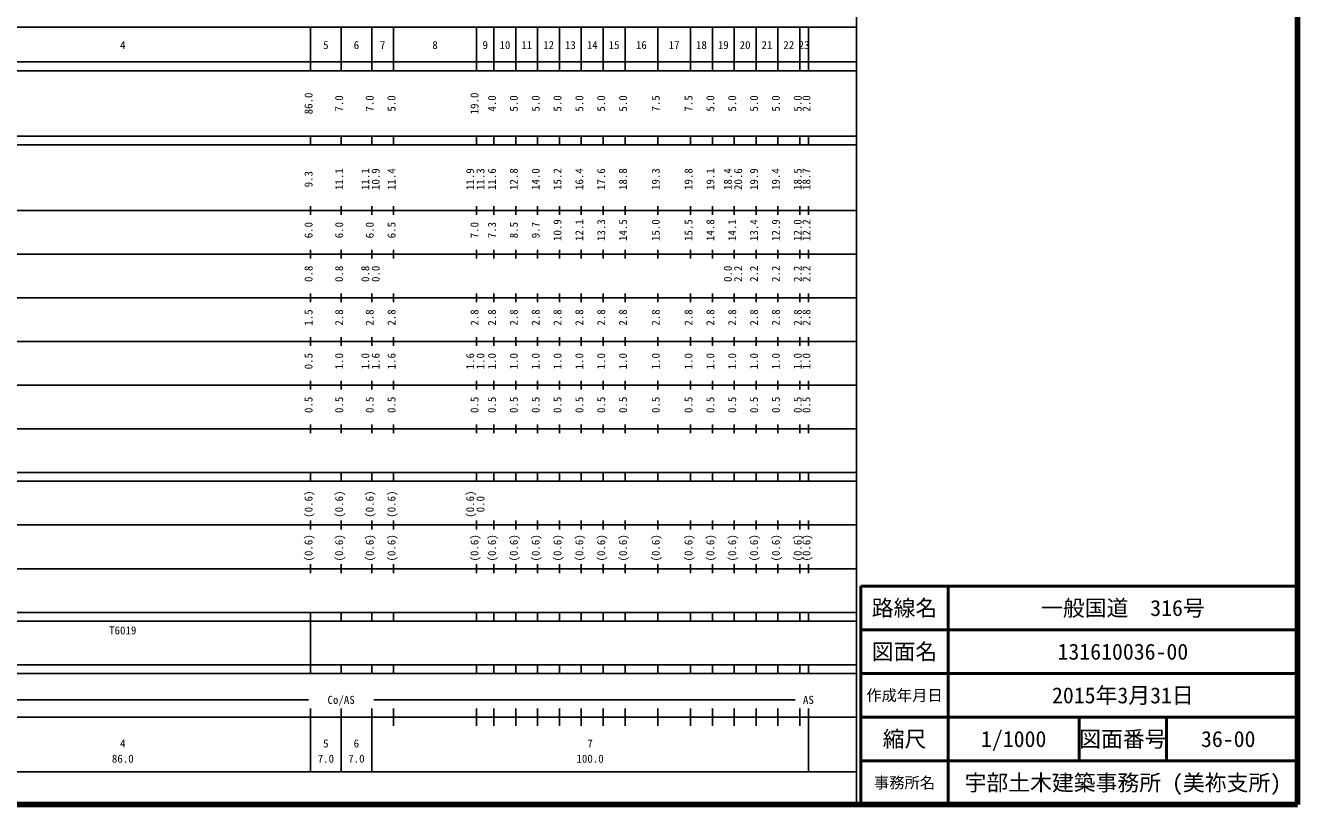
# Model space of a CAD drawing. Units: millimetres on the paper, enlarged 1000 times. Extents: x 40000 to 680000, y 20000 to 380000.
# Drawn here: x 388715 to 680000, y 20000 to 198357 of the extents above; entities that cross this region are included whole.
import ezdxf
from ezdxf.enums import TextEntityAlignment as Align

# ---------------------------------------------------------------- set-up
doc = ezdxf.new("R2010")
doc.units = ezdxf.units.MM
doc.header["$LTSCALE"] = 1000
for name, color, linetype, lineweight in [('M-TTL', 2, 'Continuous', 140), ('M-TTL-BAND', 7, 'Continuous', 25), ('M-TTL-FRAM', 2, 'Continuous', 50), ('M-TTL-LINE', 7, 'Continuous', 50)]:
    doc.layers.add(name, color=color, linetype=linetype, lineweight=lineweight)
doc.layers.add('M-TTL-TXT', color=7, linetype='Continuous')
doc.styles.add('ＭＳ ゴシック', font='')
doc.styles.get('ＭＳ ゴシック').set_extended_font_data('MS Gothic')

msp = doc.modelspace()

# ---------------------------------------------------------------- linework, layer by layer
at = {"layer": 'M-TTL'}
for p, q in [((680000, 20000), (680000, 380000)), ((40000, 20000), (680000, 20000))]:
    msp.add_line(p, q, dxfattribs=at)
at = {"layer": 'M-TTL-BAND'}
for p, q in [((579000, 20000), (579000, 370000)), ((68000, 198000), (579000, 198000)), ((454000, 188000), (454000, 198000)), ((461000, 188000), (461000, 198000)), ((468000, 188000), (468000, 198000)), ((473000, 188000), (473000, 198000)), ((492000, 188000), (492000, 198000)), ((496000, 188000), (496000, 198000)), ((501000, 188000), (501000, 198000)), ((506000, 188000), (506000, 198000)), ((511000, 188000), (511000, 198000)), ((516000, 188000), (516000, 198000)), ((521000, 188000), (521000, 198000)), ((526000, 188000), (526000, 198000)), ((533500, 188000), (533500, 198000)), ((541000, 188000), (541000, 198000)), ((546000, 188000), (546000, 198000)), ((551000, 188000), (551000, 198000)), ((556000, 188000), (556000, 198000)), ((561000, 188000), (561000, 198000)), ((566000, 188000), (566000, 198000)), ((568000, 188000), (568000, 198000)), ((40000, 190000), (579000, 190000)), ((40000, 188000), (579000, 188000)), ((40000, 173000), (579000, 173000)), ((454000, 171000), (454000, 173000)), ((461000, 171000), (461000, 173000)), ((468000, 171000), (468000, 173000)), ((473000, 171000), (473000, 173000)), ((492000, 171000), (492000, 173000)), ((496000, 171000), (496000, 173000)), ((501000, 171000), (501000, 173000)), ((506000, 171000), (506000, 173000)), ((511000, 171000), (511000, 173000)), ((516000, 171000), (516000, 173000)), ((521000, 171000), (521000, 173000)), ((526000, 171000), (526000, 173000)), ((533500, 171000), (533500, 173000)), ((541000, 171000), (541000, 173000)), ((546000, 171000), (546000, 173000)), ((551000, 171000), (551000, 173000)), ((556000, 171000), (556000, 173000)), ((561000, 171000), (561000, 173000)), ((566000, 171000), (566000, 173000)), ((568000, 171000), (568000, 173000)), ((40000, 171000), (579000, 171000)), ((40000, 156000), (579000, 156000)), ((454000, 155000), (454000, 157000)), ((461000, 155000), (461000, 157000)), ((468000, 155000), (468000, 157000)), ((473000, 155000), (473000, 157000)), ((492000, 155000), (492000, 157000)), ((496000, 155000), (496000, 157000)), ((501000, 155000), (501000, 157000)), ((506000, 155000), (506000, 157000)), ((511000, 155000), (511000, 157000)), ((516000, 155000), (516000, 157000)), ((521000, 155000), (521000, 157000)), ((526000, 155000), (526000, 157000)), ((533500, 155000), (533500, 157000)), ((541000, 155000), (541000, 157000)), ((546000, 155000), (546000, 157000)), ((551000, 155000), (551000, 157000)), ((556000, 155000), (556000, 157000)), ((561000, 155000), (561000, 157000)), ((566000, 155000), (566000, 157000)), ((568000, 155000), (568000, 157000)), ((46000, 146000), (579000, 146000)), ((454000, 145000), (454000, 147000)), ((461000, 145000), (461000, 147000)), ((468000, 145000), (468000, 147000)), ((473000, 145000), (473000, 147000)), ((492000, 145000), (492000, 147000)), ((496000, 145000), (496000, 147000)), ((501000, 145000), (501000, 147000)), ((506000, 145000), (506000, 147000)), ((511000, 145000), (511000, 147000)), ((516000, 145000), (516000, 147000)), ((521000, 145000), (521000, 147000)), ((526000, 145000), (526000, 147000)), ((533500, 145000), (533500, 147000)), ((541000, 145000), (541000, 147000)), ((546000, 145000), (546000, 147000)), ((551000, 145000), (551000, 147000)), ((556000, 145000), (556000, 147000)), ((561000, 145000), (561000, 147000)), ((566000, 145000), (566000, 147000)), ((568000, 145000), (568000, 147000)), ((454000, 135000), (454000, 137000)), ((461000, 135000), (461000, 137000)), ((468000, 135000), (468000, 137000)), ((473000, 135000), (473000, 137000)), ((492000, 135000), (492000, 137000)), ((496000, 135000), (496000, 137000)), ((501000, 135000), (501000, 137000)), ((506000, 135000), (506000, 137000)), ((511000, 135000), (511000, 137000)), ((516000, 135000), (516000, 137000)), ((521000, 135000), (521000, 137000)), ((526000, 135000), (526000, 137000)), ((533500, 135000), (533500, 137000)), ((541000, 135000), (541000, 137000)), ((546000, 135000), (546000, 137000)), ((551000, 135000), (551000, 137000)), ((556000, 135000), (556000, 137000)), ((561000, 135000), (561000, 137000)), ((566000, 135000), (566000, 137000)), ((568000, 135000), (568000, 137000)), ((52000, 136000), (579000, 136000)), ((46000, 126000), (579000, 126000)), ((454000, 125000), (454000, 127000)), ((461000, 125000), (461000, 127000)), ((468000, 125000), (468000, 127000)), ((473000, 125000), (473000, 127000)), ((492000, 125000), (492000, 127000)), ((496000, 125000), (496000, 127000)), ((501000, 125000), (501000, 127000)), ((506000, 125000), (506000, 127000)), ((511000, 125000), (511000, 127000)), ((516000, 125000), (516000, 127000)), ((521000, 125000), (521000, 127000)), ((526000, 125000), (526000, 127000)), ((533500, 125000), (533500, 127000)), ((541000, 125000), (541000, 127000)), ((546000, 125000), (546000, 127000)), ((551000, 125000), (551000, 127000)), ((556000, 125000), (556000, 127000)), ((561000, 125000), (561000, 127000)), ((566000, 125000), (566000, 127000)), ((568000, 125000), (568000, 127000)), ((454000, 115000), (454000, 117000)), ((461000, 115000), (461000, 117000)), ((468000, 115000), (468000, 117000)), ((473000, 115000), (473000, 117000)), ((492000, 115000), (492000, 117000)), ((496000, 115000), (496000, 117000)), ((501000, 115000), (501000, 117000)), ((506000, 115000), (506000, 117000)), ((511000, 115000), (511000, 117000)), ((516000, 115000), (516000, 117000)), ((521000, 115000), (521000, 117000)), ((526000, 115000), (526000, 117000)), ((533500, 115000), (533500, 117000)), ((541000, 115000), (541000, 117000)), ((546000, 115000), (546000, 117000)), ((551000, 115000), (551000, 117000)), ((556000, 115000), (556000, 117000)), ((561000, 115000), (561000, 117000)), ((566000, 115000), (566000, 117000)), ((568000, 115000), (568000, 117000)), ((52000, 116000), (579000, 116000)), ((46000, 106000), (579000, 106000)), ((454000, 105000), (454000, 107000)), ((461000, 105000), (461000, 107000)), ((468000, 105000), (468000, 107000)), ((473000, 105000), (473000, 107000)), ((492000, 105000), (492000, 107000)), ((496000, 105000), (496000, 107000)), ((501000, 105000), (501000, 107000)), ((506000, 105000), (506000, 107000)), ((511000, 105000), (511000, 107000)), ((516000, 105000), (516000, 107000)), ((521000, 105000), (521000, 107000)), ((526000, 105000), (526000, 107000)), ((533500, 105000), (533500, 107000)), ((541000, 105000), (541000, 107000)), ((546000, 105000), (546000, 107000)), ((551000, 105000), (551000, 107000)), ((556000, 105000), (556000, 107000)), ((561000, 105000), (561000, 107000)), ((566000, 105000), (566000, 107000)), ((568000, 105000), (568000, 107000)), ((40000, 96000), (579000, 96000)), ((40000, 94000), (579000, 94000)), ((454000, 94000), (454000, 96000)), ((461000, 94000), (461000, 96000)), ((468000, 94000), (468000, 96000)), ((473000, 94000), (473000, 96000)), ((492000, 94000), (492000, 96000)), ((496000, 94000), (496000, 96000)), ((501000, 94000), (501000, 96000)), ((506000, 94000), (506000, 96000)), ((511000, 94000), (511000, 96000)), ((516000, 94000), (516000, 96000)), ((521000, 94000), (521000, 96000)), ((526000, 94000), (526000, 96000)), ((533500, 94000), (533500, 96000)), ((541000, 94000), (541000, 96000)), ((546000, 94000), (546000, 96000)), ((551000, 94000), (551000, 96000)), ((556000, 94000), (556000, 96000)), ((561000, 94000), (561000, 96000)), ((566000, 94000), (566000, 96000)), ((568000, 94000), (568000, 96000)), ((454000, 83000), (454000, 85000)), ((461000, 83000), (461000, 85000)), ((468000, 83000), (468000, 85000)), ((473000, 83000), (473000, 85000)), ((492000, 83000), (492000, 85000)), ((496000, 83000), (496000, 85000)), ((501000, 83000), (501000, 85000)), ((506000, 83000), (506000, 85000)), ((511000, 83000), (511000, 85000)), ((516000, 83000), (516000, 85000)), ((521000, 83000), (521000, 85000)), ((526000, 83000), (526000, 85000)), ((533500, 83000), (533500, 85000)), ((541000, 83000), (541000, 85000)), ((546000, 83000), (546000, 85000)), ((551000, 83000), (551000, 85000)), ((556000, 83000), (556000, 85000)), ((561000, 83000), (561000, 85000)), ((566000, 83000), (566000, 85000)), ((568000, 83000), (568000, 85000)), ((49000, 84000), (579000, 84000)), ((40000, 74000), (579000, 74000)), ((454000, 73000), (454000, 75000)), ((461000, 73000), (461000, 75000)), ((468000, 73000), (468000, 75000)), ((473000, 73000), (473000, 75000)), ((492000, 73000), (492000, 75000)), ((496000, 73000), (496000, 75000)), ((501000, 73000), (501000, 75000)), ((506000, 73000), (506000, 75000)), ((511000, 73000), (511000, 75000)), ((516000, 73000), (516000, 75000)), ((521000, 73000), (521000, 75000)), ((526000, 73000), (526000, 75000)), ((533500, 73000), (533500, 75000)), ((541000, 73000), (541000, 75000)), ((546000, 73000), (546000, 75000)), ((551000, 73000), (551000, 75000)), ((556000, 73000), (556000, 75000)), ((561000, 73000), (561000, 75000)), ((566000, 73000), (566000, 75000)), ((568000, 73000), (568000, 75000)), ((40000, 64000), (579000, 64000)), ((40000, 62000), (579000, 62000)), ((454000, 62000), (454000, 64000)), ((454000, 52000), (454000, 62000)), ((461000, 62000), (461000, 64000)), ((468000, 62000), (468000, 64000)), ((473000, 62000), (473000, 64000)), ((492000, 62000), (492000, 64000)), ((496000, 62000), (496000, 64000)), ((501000, 62000), (501000, 64000)), ((506000, 62000), (506000, 64000)), ((511000, 62000), (511000, 64000)), ((516000, 62000), (516000, 64000)), ((521000, 62000), (521000, 64000)), ((526000, 62000), (526000, 64000)), ((533500, 62000), (533500, 64000)), ((541000, 62000), (541000, 64000)), ((546000, 62000), (546000, 64000)), ((551000, 62000), (551000, 64000)), ((556000, 62000), (556000, 64000)), ((561000, 62000), (561000, 64000)), ((566000, 62000), (566000, 64000)), ((568000, 62000), (568000, 64000)), ((40000, 52000), (579000, 52000)), ((40000, 50000), (579000, 50000)), ((454000, 50000), (454000, 52000)), ((461000, 50000), (461000, 52000)), ((468000, 50000), (468000, 52000)), ((473000, 50000), (473000, 52000)), ((492000, 50000), (492000, 52000)), ((496000, 50000), (496000, 52000)), ((501000, 50000), (501000, 52000)), ((506000, 50000), (506000, 52000)), ((511000, 50000), (511000, 52000)), ((516000, 50000), (516000, 52000)), ((521000, 50000), (521000, 52000)), ((526000, 50000), (526000, 52000)), ((533500, 50000), (533500, 52000)), ((541000, 50000), (541000, 52000)), ((546000, 50000), (546000, 52000)), ((551000, 50000), (551000, 52000)), ((556000, 50000), (556000, 52000)), ((561000, 50000), (561000, 52000)), ((566000, 50000), (566000, 52000)), ((568000, 50000), (568000, 52000)), ((71000, 44000), (453500, 44000)), ((468500, 44000), (565000, 44000)), ((454000, 27500), (454000, 42000)), ((461000, 27500), (461000, 42000)), ((468000, 27500), (468000, 42000)), ((473000, 38000), (473000, 42000)), ((492000, 38000), (492000, 42000)), ((496000, 38000), (496000, 42000)), ((501000, 38000), (501000, 42000)), ((506000, 38000), (506000, 42000)), ((511000, 38000), (511000, 42000)), ((516000, 38000), (516000, 42000)), ((521000, 38000), (521000, 42000)), ((526000, 38000), (526000, 42000)), ((533500, 38000), (533500, 42000)), ((541000, 38000), (541000, 42000)), ((546000, 38000), (546000, 42000)), ((551000, 38000), (551000, 42000)), ((556000, 38000), (556000, 42000)), ((561000, 38000), (561000, 42000)), ((566000, 38000), (566000, 42000)), ((568000, 27500), (568000, 42000)), ((40000, 40000), (579000, 40000)), ((68000, 27500), (579000, 27500))]:
    msp.add_line(p, q, dxfattribs=at)
at = {"layer": 'M-TTL-FRAM'}
for p, q in [((680000, 70000), (580000, 70000)), ((580000, 70000), (580000, 20000))]:
    msp.add_line(p, q, dxfattribs=at)
at = {"layer": 'M-TTL-LINE'}
for p, q in [((600000, 70000), (600000, 20000)), ((680000, 60000), (580000, 60000)), ((680000, 50000), (580000, 50000)), ((680000, 40000), (580000, 40000)), ((630000, 40000), (630000, 30000)), ((650000, 40000), (650000, 30000)), ((680000, 30000), (580000, 30000))]:
    msp.add_line(p, q, dxfattribs=at)

# ---------------------------------------------------------------- texts
at = {"layer": 'M-TTL-BAND', "style": 'ＭＳ ゴシック'}
for s, p in [('4', (411000, 192405)), ('5', (457500, 192405)), ('6', (464500, 192405)), ('7', (470500, 192405)), ('8', (482500, 192405)), ('9', (494000, 192405)), ('10', (498500, 192405)), ('11', (503500, 192405)), ('12', (508500, 192405)), ('13', (513500, 192405)), ('14', (518500, 192405)), ('15', (523500, 192405)), ('16', (529750, 192405)), ('17', (537250, 192405)), ('18', (543500, 192405)), ('19', (548500, 192405)), ('20', (553500, 192405)), ('21', (558500, 192405)), ('22', (563500, 192405)), ('23', (567000, 192405)), ('Co/AS', (461000, 42500)), ('AS', (568000, 42500)), ('4', (411000, 32523)), ('5', (457500, 32523)), ('6', (464500, 32523)), ('7', (518000, 32523)), ('86.0', (411000, 29033)), ('7.0', (457500, 29033)), ('7.0', (464500, 29033)), ('100.0', (518000, 29033))]:
    msp.add_text(s, height=1833, dxfattribs=at).set_placement(p, align=Align.BOTTOM_CENTER)
for s, p in [('86.0', (455000, 180500)), ('7.0', (462000, 180500)), ('7.0', (469000, 180500)), ('5.0', (474000, 180500)), ('19.0', (493000, 180500)), ('4.0', (497000, 180500)), ('5.0', (502000, 180500)), ('5.0', (507000, 180500)), ('5.0', (512000, 180500)), ('5.0', (517000, 180500)), ('5.0', (522000, 180500)), ('5.0', (527000, 180500)), ('7.5', (534500, 180500)), ('7.5', (542000, 180500)), ('5.0', (547000, 180500)), ('5.0', (552000, 180500)), ('5.0', (557000, 180500)), ('5.0', (562000, 180500)), ('5.0', (567000, 180500)), ('2.0', (569000, 180500)), ('9.3', (455000, 163174)), ('11.1', (462000, 163174)), ('11.1', (468000, 163174)), ('10.9', (470370, 163174)), ('11.4', (474000, 163174)), ('11.9', (492000, 163174)), ('11.3', (494370, 163174)), ('11.6', (497000, 163174)), ('12.8', (502000, 163174)), ('14.0', (507000, 163174)), ('15.2', (512000, 163174)), ('16.4', (517000, 163174)), ('17.6', (522000, 163174)), ('18.8', (527000, 163174)), ('19.3', (534500, 163174)), ('19.8', (542000, 163174)), ('19.1', (547000, 163174)), ('18.4', (551000, 163174)), ('20.6', (553370, 163174)), ('19.9', (557000, 163174)), ('19.4', (562000, 163174)), ('18.5', (567000, 163174)), ('18.7', (569000, 163174)), ('6.0', (455000, 151500)), ('6.0', (462000, 151500)), ('6.0', (469000, 151500)), ('6.5', (474000, 151500)), ('7.0', (493000, 151500)), ('7.3', (497000, 151500)), ('8.5', (502000, 151500)), ('9.7', (507000, 151500)), ('10.9', (512000, 151500)), ('12.1', (517000, 151500)), ('13.3', (522000, 151500)), ('14.5', (527000, 151500)), ('15.0', (534500, 151500)), ('15.5', (542000, 151500)), ('14.8', (547000, 151500)), ('14.1', (552000, 151500)), ('13.4', (557000, 151500)), ('12.9', (562000, 151500)), ('12.0', (567000, 151500)), ('12.2', (569000, 151500)), ('0.8', (455000, 141500)), ('0.8', (462000, 141500)), ('0.8', (468000, 141500)), ('0.0', (470370, 141500)), ('0.0', (551000, 141500)), ('2.2', (553370, 141500)), ('2.2', (557000, 141500)), ('2.2', (562000, 141500)), ('2.2', (567000, 141500)), ('2.2', (569000, 141500)), ('1.5', (455000, 131500)), ('2.8', (462000, 131500)), ('2.8', (469000, 131500)), ('2.8', (474000, 131500)), ('2.8', (493000, 131500)), ('2.8', (497000, 131500)), ('2.8', (502000, 131500)), ('2.8', (507000, 131500)), ('2.8', (512000, 131500)), ('2.8', (517000, 131500)), ('2.8', (522000, 131500)), ('2.8', (527000, 131500)), ('2.8', (534500, 131500)), ('2.8', (542000, 131500)), ('2.8', (547000, 131500)), ('2.8', (552000, 131500)), ('2.8', (557000, 131500)), ('2.8', (562000, 131500)), ('2.8', (567000, 131500)), ('2.8', (569000, 131500)), ('0.5', (455000, 121500)), ('1.0', (462000, 121500)), ('1.0', (468000, 121500)), ('1.6', (470370, 121500)), ('1.6', (474000, 121500)), ('1.6', (492000, 121500)), ('1.0', (494370, 121500)), ('1.0', (497000, 121500)), ('1.0', (502000, 121500)), ('1.0', (507000, 121500)), ('1.0', (512000, 121500)), ('1.0', (517000, 121500)), ('1.0', (522000, 121500)), ('1.0', (527000, 121500)), ('1.0', (534500, 121500)), ('1.0', (542000, 121500)), ('1.0', (547000, 121500)), ('1.0', (552000, 121500)), ('1.0', (557000, 121500)), ('1.0', (562000, 121500)), ('1.0', (567000, 121500)), ('1.0', (569000, 121500)), ('0.5', (455000, 111500)), ('0.5', (462000, 111500)), ('0.5', (469000, 111500)), ('0.5', (474000, 111500)), ('0.5', (493000, 111500)), ('0.5', (497000, 111500)), ('0.5', (502000, 111500)), ('0.5', (507000, 111500)), ('0.5', (512000, 111500)), ('0.5', (517000, 111500)), ('0.5', (522000, 111500)), ('0.5', (527000, 111500)), ('0.5', (534500, 111500)), ('0.5', (542000, 111500)), ('0.5', (547000, 111500)), ('0.5', (552000, 111500)), ('0.5', (557000, 111500)), ('0.5', (562000, 111500)), ('0.5', (567000, 111500)), ('0.5', (569000, 111500)), ('(0.6)', (455000, 88764)), ('(0.6)', (462000, 88764)), ('(0.6)', (469000, 88764)), ('(0.6)', (474000, 88764)), ('(0.6)', (492000, 88764)), ('0.0', (494370, 88764)), ('(0.6)', (455000, 78764)), ('(0.6)', (462000, 78764)), ('(0.6)', (469000, 78764)), ('(0.6)', (474000, 78764)), ('(0.6)', (493000, 78764)), ('(0.6)', (497000, 78764)), ('(0.6)', (502000, 78764)), ('(0.6)', (507000, 78764)), ('(0.6)', (512000, 78764)), ('(0.6)', (517000, 78764)), ('(0.6)', (522000, 78764)), ('(0.6)', (527000, 78764)), ('(0.6)', (534500, 78764)), ('(0.6)', (542000, 78764)), ('(0.6)', (547000, 78764)), ('(0.6)', (552000, 78764)), ('(0.6)', (557000, 78764)), ('(0.6)', (562000, 78764)), ('(0.6)', (567000, 78764)), ('(0.6)', (569000, 78764))]:
    msp.add_text(s, height=1833, rotation=90, dxfattribs=at).set_placement(p, align=Align.BOTTOM_CENTER)
msp.add_text('T6019', height=1833, dxfattribs=at).set_placement((407875, 58405), align=Align.BOTTOM_LEFT)
at = {"layer": 'M-TTL-TXT', "style": 'ＭＳ ゴシック'}
for s, height, p in [('路線名', 3666, (590000, 65000)), ('路線名', 3666, (590000, 65000)), ('一般国道\u3000316号', 3666, (640000, 65000)), ('図面名', 3666, (590000, 55000)), ('図面名', 3666, (590000, 55000)), ('131610036-00', 3666, (640000, 55000)), ('作成年月日', 2566, (590000, 45000)), ('作成年月日', 2566, (590000, 45000)), ('2015年3月31日', 3666, (640000, 45000)), ('縮尺', 3666, (590000, 35000)), ('縮尺', 3666, (590000, 35000)), ('1/1000', 3666, (615000, 35000)), ('図面番号', 3666, (640000, 35000)), ('図面番号', 3666, (640000, 35000)), ('36-00', 3666, (664125, 35000)), ('事務所名', 2566, (590000, 25000)), ('事務所名', 2566, (590000, 25000)), ('宇部土木建築事務所 (美祢支所)', 3666, (640000, 25000))]:
    msp.add_text(s, height=height, dxfattribs=at).set_placement(p, align=Align.MIDDLE_CENTER)

doc.saveas('drawing.dxf')
